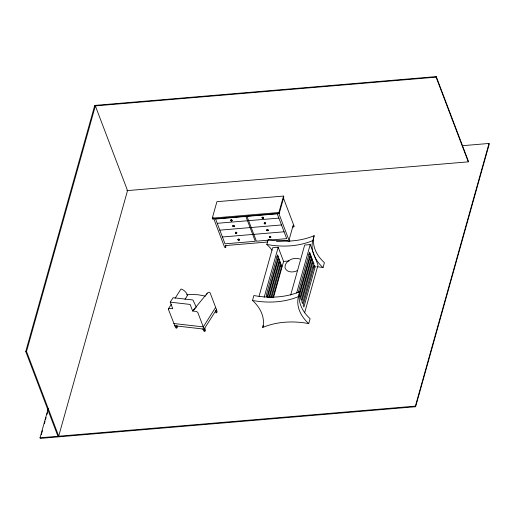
<?xml version="1.0" encoding="UTF-8"?>
<svg xmlns="http://www.w3.org/2000/svg" width="515" height="515" viewBox="0 0 515 515"><rect width="100%" height="100%" fill="white"/><g stroke="black" fill="none" stroke-linecap="round" stroke-linejoin="round"><path stroke-width="0.77" d="M234.068 226.227C233.282 224.424 232.355 227.25 234.068 226.227A0.702 0.496 15.7 0 0 234.029 225.544A0.702 0.496 15.7 0 0 233.121 225.396A0.702 0.496 15.7 0 0 232.967 226.034M235.516 232.883C236.591 231.39 236.984 234.441 235.516 232.883A0.702 0.496 15.7 0 1 236.044 232.175A0.702 0.496 15.7 0 1 236.823 232.902A0.702 0.496 15.7 0 1 235.748 233.05M266.899 230.237C267.974 228.744 268.367 231.789 266.899 230.237A0.702 0.496 15.7 0 1 267.343 229.536A0.702 0.496 15.7 0 1 268.225 230.128A0.702 0.496 15.7 0 1 267.375 230.52M57.918 436.218L25.75 351.533L94.741 105.414L436.257 76.6L468.431 161.292L468.277 161.845L126.754 190.659M26.529 351.462L95.359 105.903L127.533 190.595L58.697 436.154L26.529 351.462L25.75 351.533M462.612 145.681L489.018 143.453L489.25 144.052L415.618 406.734L40.254 438.4L40.028 437.795L48.255 408.44M41.342 434.538L42.423 430.675M44.374 423.723L45.017 421.405M45.455 419.86L46.105 417.543M46.968 414.453L47.618 412.135M212.302 218.122L216.912 201.693L283.533 196.073L283.855 196.93L279.252 213.358L212.631 218.978L212.302 218.122L278.924 212.502L283.533 196.073M212.631 218.978L213.049 217.484M213.622 218.315L224.669 247.406L225.77 247.309L225.744 245.365M272.029 250.213A40.531 28.821 15.7 0 0 266.815 244.464L268.193 239.546A69.139 49.157 15.7 0 0 314.137 235.67A40.531 28.821 15.7 0 0 324.392 262.682L323.014 267.6A69.139 49.157 15.7 0 0 316.899 266.654M252.505 300.451L253.882 295.533A69.139 49.157 15.7 0 0 299.827 291.657A40.531 28.821 15.7 0 0 310.088 318.663L308.71 323.581A69.139 49.157 15.7 0 0 262.766 327.456A40.531 28.821 15.7 0 0 252.505 300.451A69.139 49.157 15.7 0 0 298.449 296.576L299.827 291.657M259.077 296.196L272.654 247.747L278.203 247.277L283.585 261.44L273.452 297.586M264.195 297.264L278.203 247.277M278.293 256.779L267.002 297.052L266.274 295.134L277.566 254.867L278.293 256.779L276.703 256.914M267.607 297.303L278.679 257.809L279.407 259.727L268.766 297.67M269.654 297.277L279.851 260.88L280.578 262.798L270.813 297.644M262.766 327.456L263.358 325.351M271.753 297.406L281.087 264.105L281.814 266.023L272.918 297.773M292.758 226.973L293.859 226.877L294.078 226.085L283.314 197.747M290.666 295.037L304.674 245.05L310.223 244.58L318.013 265.083L304.648 312.76M296.646 293.029L310.223 244.58M312.727 251.32A40.531 28.821 15.7 0 1 312.76 240.589L314.137 235.67M298.294 292.43L309.579 252.163L310.313 254.075L299.022 294.348M311.427 257.024L300.136 297.297L299.408 295.378L310.7 255.105L311.427 257.024L309.837 257.159M312.599 260.094L301.314 300.367L300.586 298.449L311.871 258.182L312.599 260.094L311.015 260.23M313.835 263.32L302.55 303.593L301.822 301.674L313.107 261.408L313.835 263.32L312.251 263.455M315.18 266.834L303.895 307.107L303.161 305.189L314.453 264.922L315.18 266.834L313.596 266.97M468.277 161.845L436.102 77.16L436.257 76.6M415.618 406.734L415.386 406.129L489.018 143.453M176.903 325.609L177.327 327.16L176.787 328.016L175.692 327.888L168.289 309.052L168.965 308.318L172.77 308.749L170.265 302.157L173.085 297.702L192.964 299.981L196.331 307.32M168.289 309.052L171.27 304.339M175.106 298.275L180.649 289.527L181.126 289.005L182.49 289.565A7.159 4.307 32.3 0 1 187.074 294.335L187.479 295.41L184.994 299.344M215.643 307.378L203.277 326.903L173.787 323.523M206.644 294.915A7.159 4.307 32.3 0 1 208.163 292.501L209.206 292.217L210.139 292.9L216.487 309.605L204.127 329.13L204.899 331.235L203.811 331.106L202.749 328.976M204.899 331.235L205.446 330.379L204.809 328.055M215.489 312.663L216.577 312.785L217.124 311.929L216.487 309.605M207.062 293.492L192.655 311.028L190.144 304.436L170.265 302.157M195.249 308.408L192.655 311.028L196.46 311.466L197.779 312.425L204.127 329.13L174.636 325.757M297.734 270.401C293.73 272.686 286.784 272.931 285.001 267.794C284.615 260.674 293.898 256.644 299.827 259.064M186.7 294.863L190.602 294.458L198.127 294.754L205.382 296.151M94.586 105.968L436.102 77.16M217.221 223.31L247.503 220.755M248.603 220.658L278.885 218.109M219.821 230.154L250.103 227.598M251.204 227.508L281.486 224.952M222.422 236.997L252.704 234.441M253.805 234.351L284.087 231.795M267.671 242.011L225.396 245.578L225.77 247.309M276.446 241.271L287.615 240.325L288.233 241.451M308.723 254.21L310.313 254.075M277.823 259.856L279.407 259.727M283.585 261.44L289.037 260.983M278.995 262.933L280.578 262.798M280.231 266.152L281.814 266.023M40.028 437.795L415.386 406.129M293.859 226.877L293.209 225.164L289.211 239.417L289.861 241.129M278.924 212.502L279.252 213.358M278.589 212.837L289.359 241.174M215.804 310.687L216.577 312.785M176.008 325.911L176.787 328.016M308.71 323.581A40.531 28.821 15.7 0 1 298.449 296.576M323.014 267.6A40.531 28.821 15.7 0 1 313.931 255.028M313.699 254.449A40.531 28.821 15.7 0 1 312.933 252.105M312.76 240.589A69.139 49.157 15.7 0 1 266.815 244.464M233.913 226.33A0.702 0.496 15.7 0 1 233.392 226.323M262.418 218A0.702 0.496 15.7 0 1 262.463 217.163A0.702 0.496 15.7 0 1 263.506 217.652A0.702 0.496 15.7 0 1 262.663 218.115M230.81 220.311C231.596 222.107 232.529 219.281 230.81 220.311M238.123 239.559C238.909 241.361 239.842 238.535 238.123 239.559M262.193 217.658C262.978 219.461 263.912 216.635 262.193 217.658M264.311 223.22C265.09 225.023 266.023 222.197 264.311 223.22M269.506 236.913C270.291 238.709 271.225 235.883 269.506 236.913M245.88 216.474L215.598 219.03L225.023 243.84L255.305 241.284L245.88 216.474M277.263 213.828L246.981 216.384L256.406 241.194L286.688 238.638L277.263 213.828M233.025 226.355A0.702 0.496 15.7 0 0 234.164 226.259A0.702 0.496 15.7 0 0 233.301 225.531A0.702 0.496 15.7 0 0 233.025 226.355M262.296 218.141A0.702 0.496 15.7 0 0 263.435 218.045A0.702 0.496 15.7 0 0 262.573 217.324A0.702 0.496 15.7 0 0 262.296 218.141M264.459 223.51A0.702 0.496 15.7 0 0 265.605 223.413A0.702 0.496 15.7 0 0 264.742 222.686A0.702 0.496 15.7 0 0 264.459 223.51M264.407 223.703A0.702 0.496 15.7 0 0 265.553 223.607A0.702 0.496 15.7 0 0 264.684 222.886A0.702 0.496 15.7 0 0 264.407 223.703M267.008 230.546A0.702 0.496 15.7 0 0 268.148 230.45A0.702 0.496 15.7 0 0 267.285 229.729A0.702 0.496 15.7 0 0 267.008 230.546M269.66 237.196A0.702 0.496 15.7 0 0 270.806 237.1A0.702 0.496 15.7 0 0 269.944 236.379A0.702 0.496 15.7 0 0 269.66 237.196M269.609 237.396A0.702 0.496 15.7 0 0 270.748 237.299A0.702 0.496 15.7 0 0 269.886 236.578A0.702 0.496 15.7 0 0 269.609 237.396M238.278 239.842A0.702 0.496 15.7 0 0 239.424 239.745A0.702 0.496 15.7 0 0 238.554 239.024A0.702 0.496 15.7 0 0 238.278 239.842M238.22 240.042A0.702 0.496 15.7 0 0 239.366 239.945A0.702 0.496 15.7 0 0 238.503 239.224A0.702 0.496 15.7 0 0 238.22 240.042M235.625 233.198A0.702 0.496 15.7 0 0 236.765 233.102A0.702 0.496 15.7 0 0 235.902 232.381A0.702 0.496 15.7 0 0 235.625 233.198M230.965 220.594A0.702 0.496 15.7 0 0 232.111 220.497A0.702 0.496 15.7 0 0 231.248 219.776A0.702 0.496 15.7 0 0 230.965 220.594M230.913 220.793A0.702 0.496 15.7 0 0 232.053 220.697A0.702 0.496 15.7 0 0 231.19 219.976A0.702 0.496 15.7 0 0 230.913 220.793"/></g></svg>
